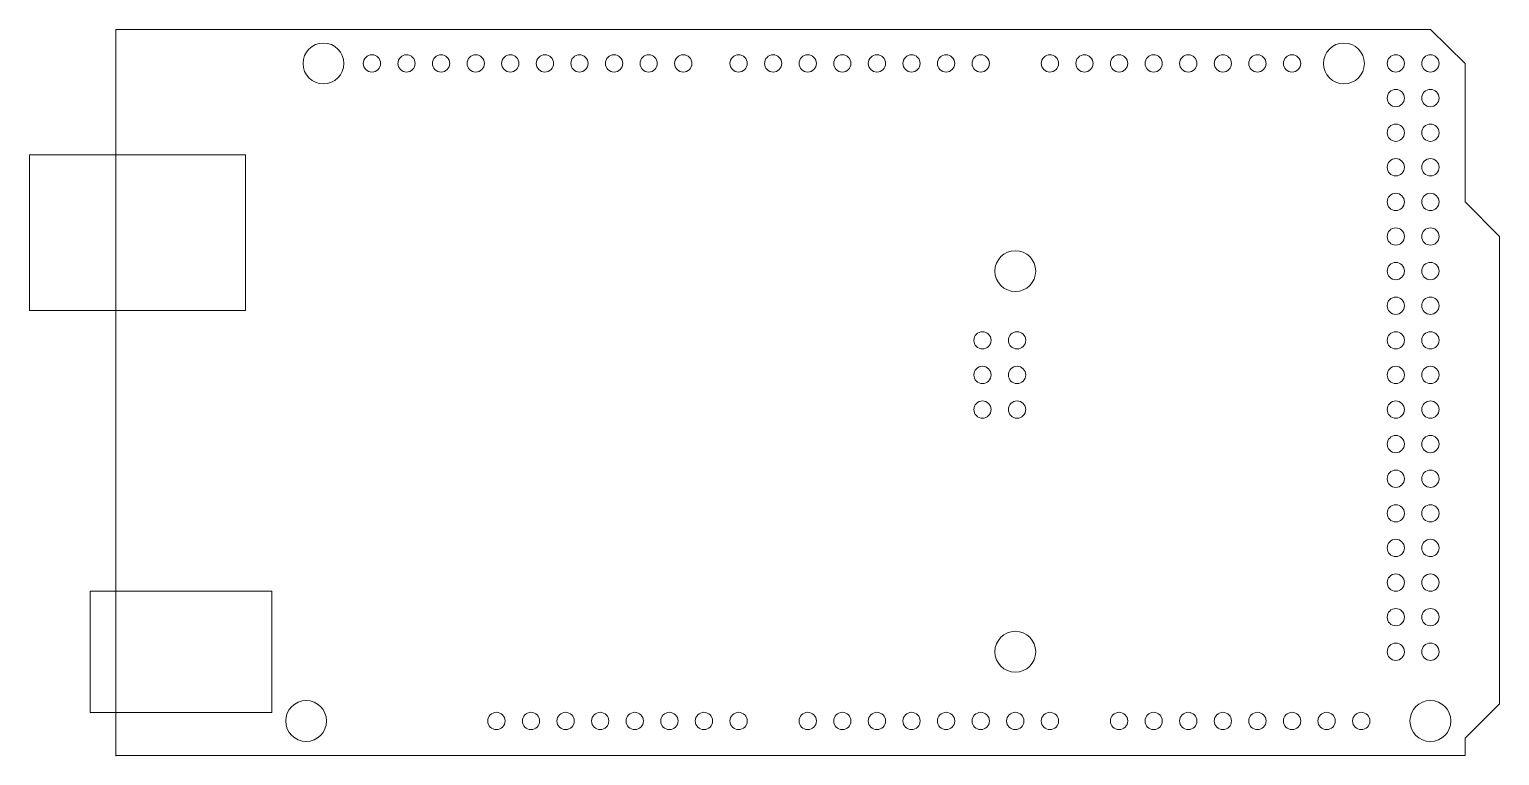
# Model space of a CAD drawing. Header units: millimetres. Extents: x -6 to 102, y 0 to 53.
import ezdxf

# ---------------------------------------------------------------- set-up
doc = ezdxf.new("R2010")
doc.units = ezdxf.units.MM
doc.layers.get('0').update_dxf_attribs({"linetype": 'CONTINUOUS', "lineweight": 0})
for name, color, linetype, lineweight in [('ArduinoMega_Board', 2, 'CONTINUOUS', 0), ('ArduinoMega_MountingHoles', 1, 'CONTINUOUS', 0), ('ArduinoMega_Pins', 4, 'CONTINUOUS', 0), ('ArduinoMega_Ports', 3, 'CONTINUOUS', 0)]:
    doc.layers.add(name, color=color, linetype=linetype, lineweight=lineweight)

msp = doc.modelspace()

# ---------------------------------------------------------------- linework, layer by layer
msp.add_point((0, 0))
at = {"layer": 'ArduinoMega_Board'}
for p, q in [((0, 53.3), (0, 0)), ((0, 53.3), (96.52, 53.3)), ((96.52, 53.3), (99.06, 50.8)), ((99.06, 40.64), (99.06, 50.8)), ((101.6, 38.1), (99.06, 40.64)), ((101.6, 3.81), (101.6, 38.1)), ((101.6, 3.81), (99.06, 1.27)), ((99.06, 0), (99.06, 1.27)), ((0, 0), (99.06, 0))]:
    msp.add_line(p, q, dxfattribs=at)
at = {"layer": 'ArduinoMega_MountingHoles'}
for centre in [(15.24, 50.8), (90.17, 50.8), (66.04, 35.56), (66.04, 7.62), (13.97, 2.54), (96.52, 2.54)]:
    msp.add_circle(centre, 1.5, dxfattribs=at)
at = {"layer": 'ArduinoMega_Pins'}
for centre in [(18.8, 50.8), (21.34, 50.8), (23.88, 50.8), (26.42, 50.8), (28.96, 50.8), (31.5, 50.8), (34.04, 50.8), (36.58, 50.8), (39.12, 50.8), (41.66, 50.8), (45.72, 50.8), (48.26, 50.8), (50.8, 50.8), (53.34, 50.8), (55.88, 50.8), (58.42, 50.8), (60.96, 50.8), (63.5, 50.8), (68.58, 50.8), (71.12, 50.8), (73.66, 50.8), (76.2, 50.8), (78.74, 50.8), (81.28, 50.8), (83.82, 50.8), (86.36, 50.8), (93.98, 50.8), (96.52, 50.8), (93.98, 48.26), (96.52, 48.26), (93.98, 45.72), (96.52, 45.72), (93.98, 43.18), (96.52, 43.18), (93.98, 40.64), (96.52, 40.64), (93.98, 38.1), (96.52, 38.1), (93.98, 35.56), (96.52, 35.56), (93.98, 33.02), (96.52, 33.02), (63.63, 30.48), (66.17, 30.48), (93.98, 30.48), (96.52, 30.48), (63.63, 27.94), (66.17, 27.94), (93.98, 27.94), (96.52, 27.94), (63.63, 25.4), (66.17, 25.4), (93.98, 25.4), (96.52, 25.4), (93.98, 22.86), (96.52, 22.86), (93.98, 20.32), (96.52, 20.32), (93.98, 17.78), (96.52, 17.78), (93.98, 15.24), (96.52, 15.24), (93.98, 12.7), (96.52, 12.7), (93.98, 10.16), (96.52, 10.16), (93.98, 7.62), (96.52, 7.62), (27.94, 2.54), (30.48, 2.54), (33.02, 2.54), (35.56, 2.54), (38.1, 2.54), (40.64, 2.54), (43.18, 2.54), (45.72, 2.54), (50.8, 2.54), (53.34, 2.54), (55.88, 2.54), (58.42, 2.54), (60.96, 2.54), (63.5, 2.54), (66.04, 2.54), (68.58, 2.54), (73.66, 2.54), (76.2, 2.54), (78.74, 2.54), (81.28, 2.54), (83.82, 2.54), (86.36, 2.54), (88.9, 2.54), (91.44, 2.54)]:
    msp.add_circle(centre, 0.635, dxfattribs=at)
at = {"layer": 'ArduinoMega_Ports'}
for p, q in [((-6.35, 44.1), (-6.35, 32.67)), ((-6.35, 44.1), (9.52, 44.1)), ((9.52, 44.1), (9.52, 32.67)), ((-6.35, 32.67), (9.52, 32.67)), ((-1.9, 3.17), (-1.9, 12.06)), ((-1.9, 12.06), (11.44, 12.06)), ((11.44, 12.06), (11.44, 3.17)), ((-1.9, 3.17), (11.44, 3.17))]:
    msp.add_line(p, q, dxfattribs=at)

doc.saveas('drawing.dxf')
